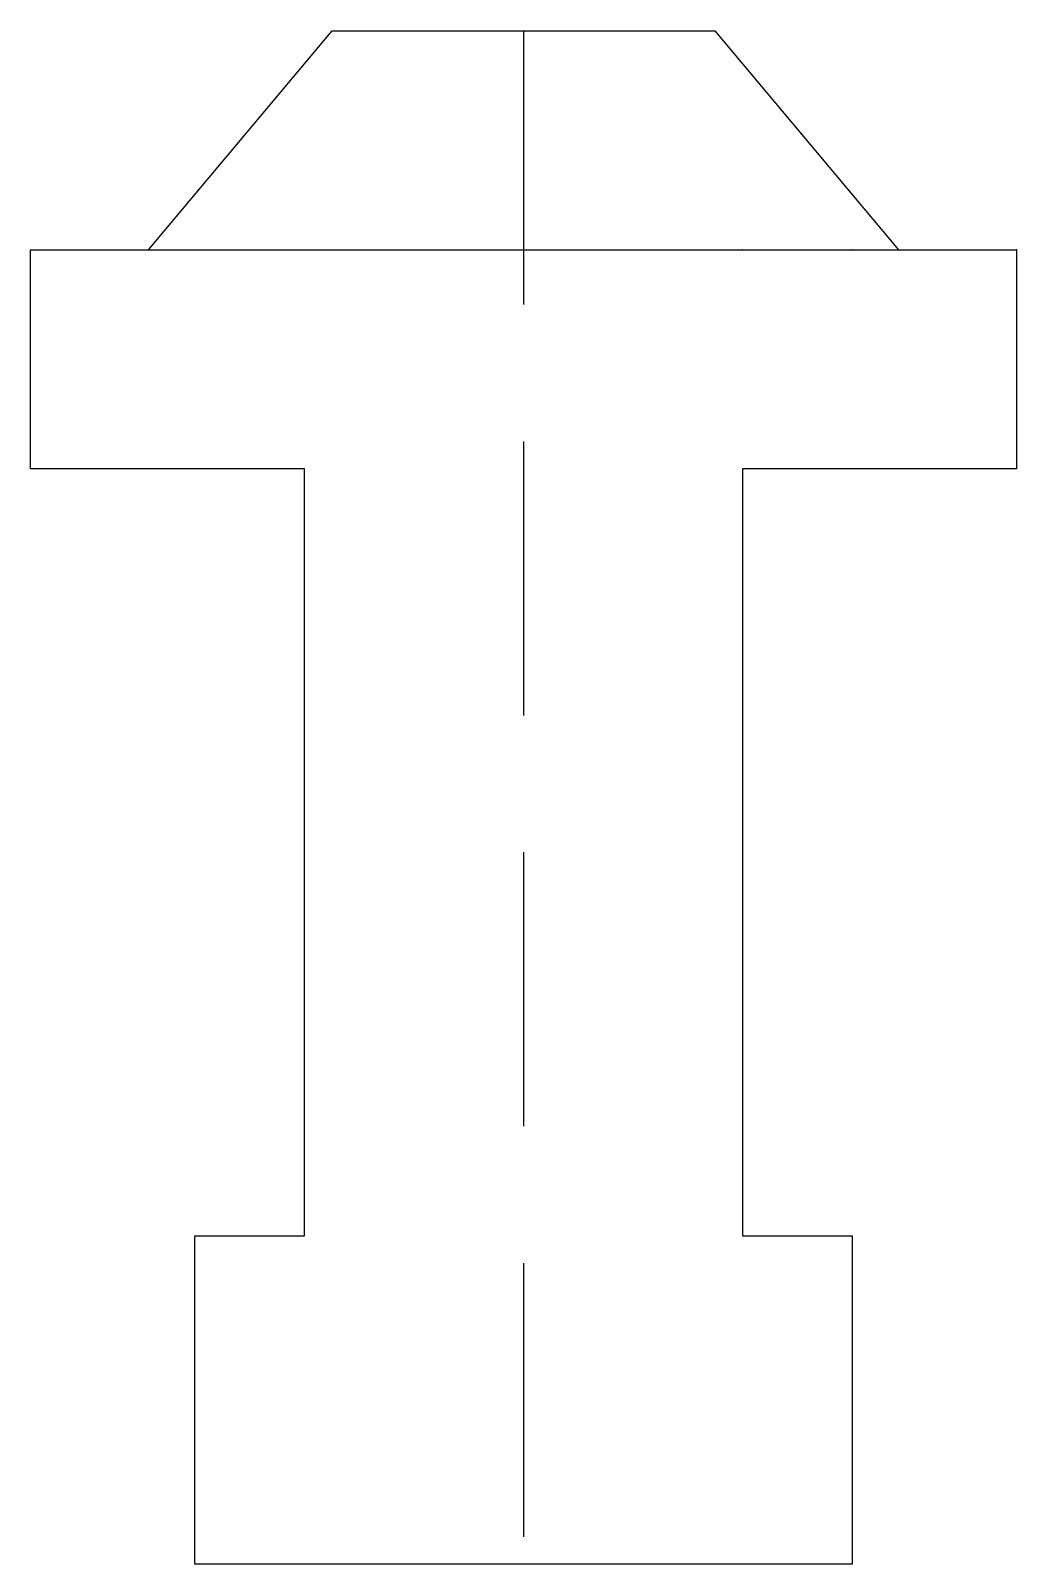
# Model space of a CAD drawing. Header units: millimetres. Extents: x -12.8 to 12.8, y -2.4 to 0.4.
# Drawn here: x -12.75 to -10.95, y -2.4 to 0.4 of the extents above.
import ezdxf

# ---------------------------------------------------------------- set-up
doc = ezdxf.new("R2010")
doc.units = ezdxf.units.MM
doc.linetypes.add('DASHED', pattern=[0.75, 0.5, -0.25])
doc.layers.get('0').update_dxf_attribs({"linetype": 'CONTINUOUS'})
doc.layers.add('1', color=7, linetype='DASHED')

msp = doc.modelspace()

# ---------------------------------------------------------------- linework, layer by layer
for p, q in [((-12.2, 0.4), (-12.5356, 0)), ((-12.2, 0.4), (-11.5, 0.4)), ((-11.1644, 0), (-11.5, 0.4)), ((-12.75, -0.4), (-12.75, 0)), ((-12.75, 0), (-10.95, 0)), ((-10.95, 0), (-10.95, -0.4)), ((-12.25, -0.4), (-12.75, -0.4)), ((-12.25, -1.8), (-12.25, -0.4)), ((-11.45, -0.4), (-11.45, -1.8)), ((-10.95, -0.4), (-11.45, -0.4)), ((-12.45, -1.8), (-12.25, -1.8)), ((-12.45, -2.4), (-12.45, -1.8)), ((-11.45, -1.8), (-11.25, -1.8)), ((-11.25, -1.8), (-11.25, -2.4)), ((-11.25, -2.4), (-12.45, -2.4))]:
    msp.add_line(p, q)
for p in [(-11.85, 0), (-11.45, 0), (-11.25, 0), (-10.95, 0)]:
    msp.add_point(p)
at = {"layer": '1'}
msp.add_line((-11.85, 0.4), (-11.85, -2.4), dxfattribs=at)

doc.saveas('drawing.dxf')
